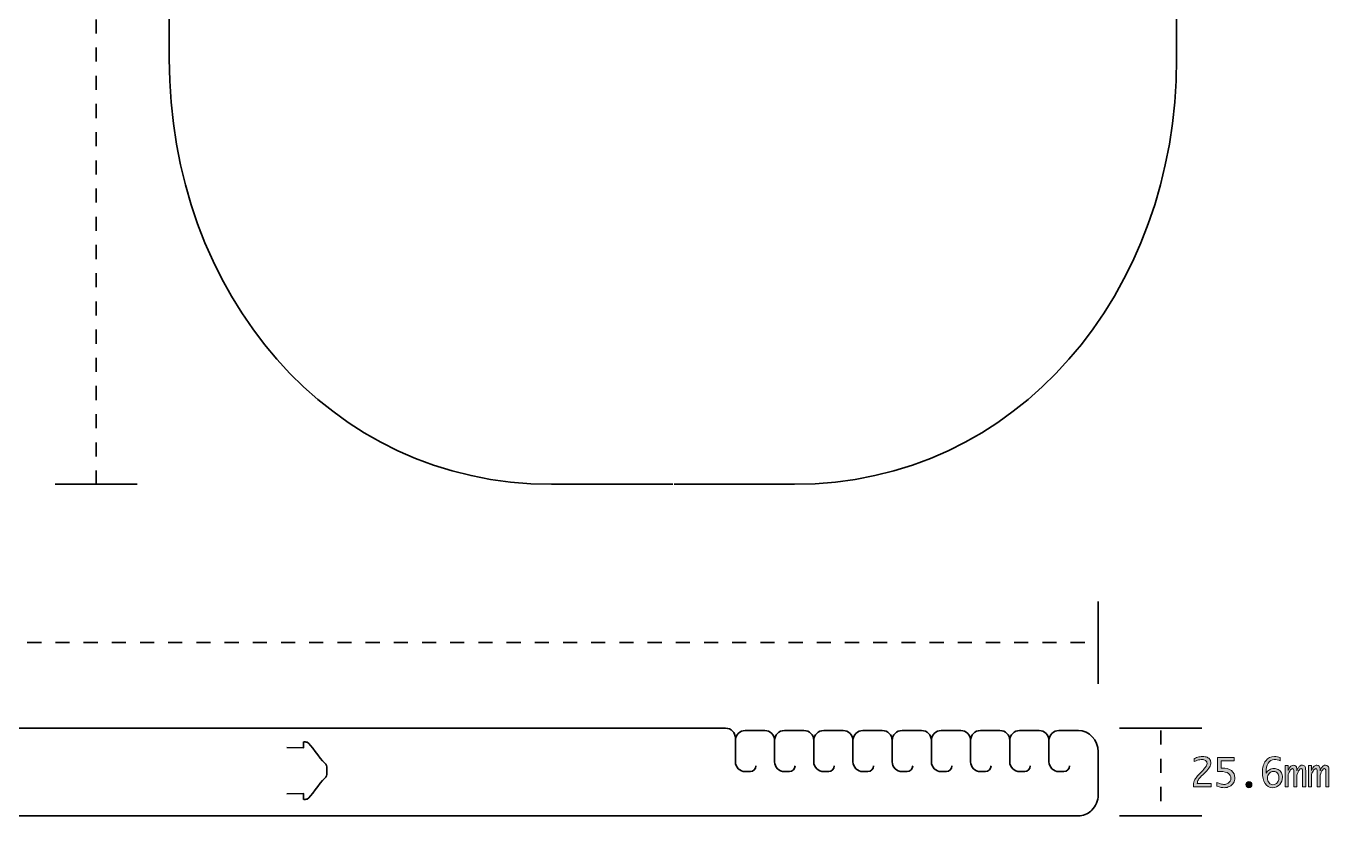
# Model space of a CAD drawing. Header units: inches. Extents: x 44 to 895, y -554 to -47.
# Drawn here: x 503.6 to 894.8, y -554.1 to -317 of the extents above; entities that cross this region are included whole.
import ezdxf

# ---------------------------------------------------------------- set-up
doc = ezdxf.new("R2010")
doc.units = ezdxf.units.IN
doc.header["$MEASUREMENT"] = 0
for name, pattern in [('AI-Linetype-2', [8.466667, 4.233333, -4.233333]), ('AI-Linetype-3', [8.466667, 4.233333, -4.233333]), ('AI-Linetype-4', [8.466667, 4.233333, -4.233333])]:
    doc.linetypes.add(name, pattern=pattern)
doc.layers.add('Layer 1', color=7, linetype='Continuous')

# ---------------------------------------------------------------- blocks, each defined once
blk = doc.blocks.new('block 11')
at = {"layer": 'Layer 1', "true_color": 0x009344}
h = blk.add_hatch(color=114, dxfattribs=at)
h.dxf.hatch_style = 2
edge = h.paths.add_edge_path()
edge.add_spline(control_points=[(859.47, -545.32), (859.47, -545.32), (854.14, -545.32), (854.14, -545.32), (854.14, -545.32), (854.14, -544.35), (854.14, -544.35), (854.14, -544.1), (854.19, -543.83), (854.29, -543.54), (854.39, -543.26), (854.59, -542.94), (854.88, -542.58), (855.16, -542.22), (855.47, -541.88), (855.79, -541.55), (855.79, -541.55), (856.39, -540.94), (856.39, -540.94), (856.51, -540.81), (856.78, -540.52), (857.18, -540.07), (857.59, -539.61), (857.86, -539.27), (857.99, -539.02), (858.12, -538.78), (858.19, -538.54), (858.19, -538.31), (858.19, -537.93), (858.04, -537.64), (857.74, -537.43), (857.43, -537.22), (857.09, -537.12), (856.71, -537.12), (856.5, -537.12), (856.26, -537.14), (855.99, -537.19), (855.72, -537.24), (855.49, -537.3), (855.29, -537.37), (855.09, -537.43), (854.76, -537.57), (854.31, -537.77), (854.31, -537.77), (854.31, -536.84), (854.31, -536.84), (854.79, -536.61), (855.27, -536.45), (855.75, -536.37), (856.23, -536.28), (856.62, -536.24), (856.93, -536.24), (857.39, -536.24), (857.81, -536.31), (858.2, -536.46), (858.58, -536.61), (858.87, -536.85), (859.06, -537.16), (859.24, -537.47), (859.34, -537.81), (859.34, -538.17), (859.34, -538.56), (859.22, -538.97), (858.97, -539.39), (858.73, -539.8), (858.28, -540.34), (857.61, -541), (857.61, -541), (856.97, -541.64), (856.97, -541.64), (856.97, -541.64), (856.42, -542.17), (856.42, -542.17), (856.08, -542.52), (855.8, -542.86), (855.59, -543.18), (855.37, -543.51), (855.26, -543.9), (855.23, -544.35), (855.23, -544.35), (859.47, -544.35), (859.47, -544.35), (859.47, -544.35), (859.47, -545.32), (859.47, -545.32)], knot_values=[0, 0, 0, 0, 1, 1, 1, 2, 2, 2, 3, 3, 3, 4, 4, 4, 5, 5, 5, 6, 6, 6, 7, 7, 7, 8, 8, 8, 9, 9, 9, 10, 10, 10, 11, 11, 11, 12, 12, 12, 13, 13, 13, 14, 14, 14, 15, 15, 15, 16, 16, 16, 17, 17, 17, 18, 18, 18, 19, 19, 19, 20, 20, 20, 21, 21, 21, 22, 22, 22, 23, 23, 23, 24, 24, 24, 25, 25, 25, 26, 26, 26, 27, 27, 27, 28, 28, 28, 28], degree=3, periodic=1)
h = blk.add_hatch(color=114, dxfattribs=at)
h.dxf.hatch_style = 2
edge = h.paths.add_edge_path()
edge.add_spline(control_points=[(861.34, -540.74), (861.34, -540.74), (861.34, -536.5), (861.34, -536.5), (861.34, -536.5), (866.28, -536.5), (866.28, -536.5), (866.28, -536.5), (866.28, -537.52), (866.28, -537.52), (866.28, -537.52), (862.4, -537.52), (862.4, -537.52), (862.4, -537.52), (862.4, -539.68), (862.4, -539.68), (862.4, -539.68), (862.58, -539.68), (862.58, -539.68), (863.85, -539.68), (864.83, -539.94), (865.51, -540.47), (866.2, -541), (866.54, -541.72), (866.54, -542.61), (866.54, -543.18), (866.4, -543.69), (866.13, -544.14), (865.85, -544.59), (865.46, -544.95), (864.96, -545.2), (864.45, -545.46), (863.92, -545.59), (863.35, -545.59), (862.78, -545.59), (862.05, -545.45), (861.17, -545.17), (861.17, -545.17), (861.17, -544.02), (861.17, -544.02), (861.49, -544.19), (861.85, -544.34), (862.25, -544.45), (862.64, -544.56), (863.01, -544.62), (863.35, -544.62), (863.69, -544.62), (864.02, -544.53), (864.34, -544.37), (864.66, -544.21), (864.91, -543.97), (865.09, -543.66), (865.27, -543.35), (865.35, -543.03), (865.35, -542.7), (865.35, -542.15), (865.11, -541.69), (864.62, -541.31), (864.14, -540.93), (863.27, -540.74), (862.03, -540.74), (862.03, -540.74), (861.34, -540.74), (861.34, -540.74)], knot_values=[0, 0, 0, 0, 1, 1, 1, 2, 2, 2, 3, 3, 3, 4, 4, 4, 5, 5, 5, 6, 6, 6, 7, 7, 7, 8, 8, 8, 9, 9, 9, 10, 10, 10, 11, 11, 11, 12, 12, 12, 13, 13, 13, 14, 14, 14, 15, 15, 15, 16, 16, 16, 17, 17, 17, 18, 18, 18, 19, 19, 19, 20, 20, 20, 21, 21, 21, 21], degree=3, periodic=1)
h = blk.add_hatch(color=114, dxfattribs=at)
h.dxf.hatch_style = 2
edge = h.paths.add_edge_path()
edge.add_spline(control_points=[(875.9, -541.18), (876.17, -540.78), (876.51, -540.45), (876.92, -540.19), (877.32, -539.94), (877.76, -539.81), (878.25, -539.81), (878.71, -539.81), (879.14, -539.92), (879.55, -540.14), (879.96, -540.37), (880.28, -540.68), (880.49, -541.08), (880.71, -541.48), (880.82, -541.94), (880.82, -542.47), (880.82, -543.31), (880.55, -544.04), (880.01, -544.66), (879.48, -545.28), (878.77, -545.59), (877.9, -545.59), (876.86, -545.59), (876.1, -545.16), (875.59, -544.29), (875.08, -543.43), (874.82, -542.34), (874.82, -541.01), (874.82, -539.54), (875.15, -538.38), (875.79, -537.52), (876.44, -536.67), (877.32, -536.24), (878.42, -536.24), (879.02, -536.24), (879.6, -536.33), (880.16, -536.5), (880.16, -536.5), (880.16, -537.57), (880.16, -537.57), (879.53, -537.27), (878.94, -537.12), (878.38, -537.12), (877.59, -537.12), (876.98, -537.48), (876.55, -538.21), (876.12, -538.93), (875.9, -539.85), (875.9, -540.96), (875.9, -540.96), (875.9, -541.18), (875.9, -541.18)], knot_values=[0, 0, 0, 0, 1, 1, 1, 2, 2, 2, 3, 3, 3, 4, 4, 4, 5, 5, 5, 6, 6, 6, 7, 7, 7, 8, 8, 8, 9, 9, 9, 10, 10, 10, 11, 11, 11, 12, 12, 12, 13, 13, 13, 14, 14, 14, 15, 15, 15, 16, 16, 16, 17, 17, 17, 17], degree=3, periodic=1)
edge = h.paths.add_edge_path()
edge.add_spline(control_points=[(877.98, -544.71), (878.26, -544.71), (878.55, -544.62), (878.83, -544.45), (879.12, -544.29), (879.35, -544.03), (879.51, -543.67), (879.68, -543.32), (879.76, -542.94), (879.76, -542.53), (879.76, -541.99), (879.62, -541.55), (879.34, -541.21), (879.06, -540.86), (878.67, -540.69), (878.15, -540.69), (877.62, -540.69), (877.18, -540.89), (876.84, -541.29), (876.49, -541.69), (876.32, -542.17), (876.32, -542.75), (876.32, -543.32), (876.49, -543.79), (876.82, -544.16), (877.16, -544.52), (877.54, -544.71), (877.98, -544.71)], knot_values=[0, 0, 0, 0, 1, 1, 1, 2, 2, 2, 3, 3, 3, 4, 4, 4, 5, 5, 5, 6, 6, 6, 7, 7, 7, 8, 8, 8, 9, 9, 9, 9], degree=3, periodic=1)
h = blk.add_hatch(color=114, dxfattribs=at)
h.dxf.hatch_style = 2
edge = h.paths.add_edge_path()
edge.add_spline(control_points=[(881.63, -545.32), (881.63, -545.32), (881.63, -538.97), (881.63, -538.97), (881.63, -538.97), (882.56, -538.97), (882.56, -538.97), (882.56, -538.97), (882.56, -540.43), (882.56, -540.43), (882.85, -539.81), (883.12, -539.38), (883.37, -539.15), (883.62, -538.91), (883.88, -538.8), (884.13, -538.8), (884.44, -538.8), (884.69, -538.92), (884.88, -539.16), (885.06, -539.4), (885.16, -539.74), (885.16, -540.18), (885.16, -540.18), (885.16, -540.52), (885.16, -540.52), (885.28, -540.14), (885.43, -539.82), (885.61, -539.58), (885.79, -539.34), (885.97, -539.15), (886.16, -539.01), (886.35, -538.87), (886.57, -538.8), (886.81, -538.8), (887.08, -538.8), (887.32, -538.91), (887.51, -539.14), (887.7, -539.37), (887.8, -539.83), (887.8, -540.52), (887.8, -540.52), (887.8, -545.32), (887.8, -545.32), (887.8, -545.32), (886.87, -545.32), (886.87, -545.32), (886.87, -545.32), (886.87, -540.98), (886.87, -540.98), (886.87, -540.63), (886.86, -540.38), (886.84, -540.25), (886.82, -540.12), (886.77, -540.02), (886.7, -539.96), (886.64, -539.89), (886.56, -539.85), (886.48, -539.85), (886.28, -539.85), (886.07, -540), (885.85, -540.31), (885.62, -540.61), (885.39, -541.11), (885.16, -541.8), (885.16, -541.8), (885.16, -545.32), (885.16, -545.32), (885.16, -545.32), (884.28, -545.32), (884.28, -545.32), (884.28, -545.32), (884.28, -540.99), (884.28, -540.99), (884.28, -540.43), (884.22, -540.1), (884.11, -540), (884, -539.9), (883.9, -539.85), (883.82, -539.85), (883.62, -539.85), (883.41, -540.02), (883.19, -540.36), (882.97, -540.7), (882.76, -541.13), (882.56, -541.65), (882.56, -541.65), (882.56, -545.32), (882.56, -545.32), (882.56, -545.32), (881.63, -545.32), (881.63, -545.32)], knot_values=[0, 0, 0, 0, 1, 1, 1, 2, 2, 2, 3, 3, 3, 4, 4, 4, 5, 5, 5, 6, 6, 6, 7, 7, 7, 8, 8, 8, 9, 9, 9, 10, 10, 10, 11, 11, 11, 12, 12, 12, 13, 13, 13, 14, 14, 14, 15, 15, 15, 16, 16, 16, 17, 17, 17, 18, 18, 18, 19, 19, 19, 20, 20, 20, 21, 21, 21, 22, 22, 22, 23, 23, 23, 24, 24, 24, 25, 25, 25, 26, 26, 26, 27, 27, 27, 28, 28, 28, 29, 29, 29, 30, 30, 30, 30], degree=3, periodic=1)
h = blk.add_hatch(color=114, dxfattribs=at)
h.dxf.hatch_style = 2
edge = h.paths.add_edge_path()
edge.add_spline(control_points=[(888.61, -545.32), (888.61, -545.32), (888.61, -538.97), (888.61, -538.97), (888.61, -538.97), (889.54, -538.97), (889.54, -538.97), (889.54, -538.97), (889.54, -540.43), (889.54, -540.43), (889.83, -539.81), (890.1, -539.38), (890.35, -539.15), (890.61, -538.91), (890.86, -538.8), (891.12, -538.8), (891.43, -538.8), (891.67, -538.92), (891.86, -539.16), (892.05, -539.4), (892.14, -539.74), (892.14, -540.18), (892.14, -540.18), (892.14, -540.52), (892.14, -540.52), (892.27, -540.14), (892.42, -539.82), (892.59, -539.58), (892.77, -539.34), (892.95, -539.15), (893.14, -539.01), (893.33, -538.87), (893.55, -538.8), (893.8, -538.8), (894.07, -538.8), (894.3, -538.91), (894.49, -539.14), (894.69, -539.37), (894.78, -539.83), (894.78, -540.52), (894.78, -540.52), (894.78, -545.32), (894.78, -545.32), (894.78, -545.32), (893.86, -545.32), (893.86, -545.32), (893.86, -545.32), (893.86, -540.98), (893.86, -540.98), (893.86, -540.63), (893.85, -540.38), (893.82, -540.25), (893.8, -540.12), (893.76, -540.02), (893.69, -539.96), (893.62, -539.89), (893.55, -539.85), (893.47, -539.85), (893.27, -539.85), (893.06, -540), (892.83, -540.31), (892.61, -540.61), (892.38, -541.11), (892.14, -541.8), (892.14, -541.8), (892.14, -545.32), (892.14, -545.32), (892.14, -545.32), (891.26, -545.32), (891.26, -545.32), (891.26, -545.32), (891.26, -540.99), (891.26, -540.99), (891.26, -540.43), (891.21, -540.1), (891.1, -540), (890.99, -539.9), (890.89, -539.85), (890.8, -539.85), (890.61, -539.85), (890.4, -540.02), (890.17, -540.36), (889.95, -540.7), (889.74, -541.13), (889.54, -541.65), (889.54, -541.65), (889.54, -545.32), (889.54, -545.32), (889.54, -545.32), (888.61, -545.32), (888.61, -545.32)], knot_values=[0, 0, 0, 0, 1, 1, 1, 2, 2, 2, 3, 3, 3, 4, 4, 4, 5, 5, 5, 6, 6, 6, 7, 7, 7, 8, 8, 8, 9, 9, 9, 10, 10, 10, 11, 11, 11, 12, 12, 12, 13, 13, 13, 14, 14, 14, 15, 15, 15, 16, 16, 16, 17, 17, 17, 18, 18, 18, 19, 19, 19, 20, 20, 20, 21, 21, 21, 22, 22, 22, 23, 23, 23, 24, 24, 24, 25, 25, 25, 26, 26, 26, 27, 27, 27, 28, 28, 28, 29, 29, 29, 30, 30, 30, 30], degree=3, periodic=1)
h = blk.add_hatch(color=114, dxfattribs=at)
h.dxf.hatch_style = 2
edge = h.paths.add_edge_path()
edge.add_spline(control_points=[(870.75, -545.59), (870.49, -545.59), (870.28, -545.5), (870.09, -545.31), (869.91, -545.13), (869.82, -544.91), (869.82, -544.66), (869.82, -544.4), (869.91, -544.18), (870.1, -544), (870.28, -543.82), (870.5, -543.73), (870.75, -543.73), (871, -543.73), (871.21, -543.82), (871.4, -544), (871.58, -544.18), (871.67, -544.4), (871.67, -544.66), (871.67, -544.91), (871.58, -545.13), (871.4, -545.31), (871.22, -545.5), (871, -545.59), (870.75, -545.59)], knot_values=[0, 0, 0, 0, 1, 1, 1, 2, 2, 2, 3, 3, 3, 4, 4, 4, 5, 5, 5, 6, 6, 6, 7, 7, 7, 8, 8, 8, 8], degree=3, periodic=1)
at = {"layer": 'Layer 1', "lineweight": 0}
for points, knots in [([(859.47, -545.32), (859.47, -545.32), (854.14, -545.32), (854.14, -545.32), (854.14, -545.32), (854.14, -544.35), (854.14, -544.35), (854.14, -544.1), (854.19, -543.83), (854.29, -543.54), (854.39, -543.26), (854.59, -542.94), (854.88, -542.58), (855.16, -542.22), (855.47, -541.88), (855.79, -541.55), (855.79, -541.55), (856.39, -540.94), (856.39, -540.94), (856.51, -540.81), (856.78, -540.52), (857.18, -540.07), (857.59, -539.61), (857.86, -539.27), (857.99, -539.02), (858.12, -538.78), (858.19, -538.54), (858.19, -538.31), (858.19, -537.93), (858.04, -537.64), (857.74, -537.43), (857.43, -537.22), (857.09, -537.12), (856.71, -537.12), (856.5, -537.12), (856.26, -537.14), (855.99, -537.19), (855.72, -537.24), (855.49, -537.3), (855.29, -537.37), (855.09, -537.43), (854.76, -537.57), (854.31, -537.77), (854.31, -537.77), (854.31, -536.84), (854.31, -536.84), (854.79, -536.61), (855.27, -536.45), (855.75, -536.37), (856.23, -536.28), (856.62, -536.24), (856.93, -536.24), (857.39, -536.24), (857.81, -536.31), (858.2, -536.46), (858.58, -536.61), (858.87, -536.85), (859.06, -537.16), (859.24, -537.47), (859.34, -537.81), (859.34, -538.17), (859.34, -538.56), (859.22, -538.97), (858.97, -539.39), (858.73, -539.8), (858.28, -540.34), (857.61, -541), (857.61, -541), (856.97, -541.64), (856.97, -541.64), (856.97, -541.64), (856.42, -542.17), (856.42, -542.17), (856.08, -542.52), (855.8, -542.86), (855.59, -543.18), (855.37, -543.51), (855.26, -543.9), (855.23, -544.35), (855.23, -544.35), (859.47, -544.35), (859.47, -544.35), (859.47, -544.35), (859.47, -545.32), (859.47, -545.32)], [0, 0, 0, 0, 1, 1, 1, 2, 2, 2, 3, 3, 3, 4, 4, 4, 5, 5, 5, 6, 6, 6, 7, 7, 7, 8, 8, 8, 9, 9, 9, 10, 10, 10, 11, 11, 11, 12, 12, 12, 13, 13, 13, 14, 14, 14, 15, 15, 15, 16, 16, 16, 17, 17, 17, 18, 18, 18, 19, 19, 19, 20, 20, 20, 21, 21, 21, 22, 22, 22, 23, 23, 23, 24, 24, 24, 25, 25, 25, 26, 26, 26, 27, 27, 27, 28, 28, 28, 28]), ([(861.34, -540.74), (861.34, -540.74), (861.34, -536.5), (861.34, -536.5), (861.34, -536.5), (866.28, -536.5), (866.28, -536.5), (866.28, -536.5), (866.28, -537.52), (866.28, -537.52), (866.28, -537.52), (862.4, -537.52), (862.4, -537.52), (862.4, -537.52), (862.4, -539.68), (862.4, -539.68), (862.4, -539.68), (862.58, -539.68), (862.58, -539.68), (863.85, -539.68), (864.83, -539.94), (865.51, -540.47), (866.2, -541), (866.54, -541.72), (866.54, -542.61), (866.54, -543.18), (866.4, -543.69), (866.13, -544.14), (865.85, -544.59), (865.46, -544.95), (864.96, -545.2), (864.45, -545.46), (863.92, -545.59), (863.35, -545.59), (862.78, -545.59), (862.05, -545.45), (861.17, -545.17), (861.17, -545.17), (861.17, -544.02), (861.17, -544.02), (861.49, -544.19), (861.85, -544.34), (862.25, -544.45), (862.64, -544.56), (863.01, -544.62), (863.35, -544.62), (863.69, -544.62), (864.02, -544.53), (864.34, -544.37), (864.66, -544.21), (864.91, -543.97), (865.09, -543.66), (865.27, -543.35), (865.35, -543.03), (865.35, -542.7), (865.35, -542.15), (865.11, -541.69), (864.62, -541.31), (864.14, -540.93), (863.27, -540.74), (862.03, -540.74), (862.03, -540.74), (861.34, -540.74), (861.34, -540.74)], [0, 0, 0, 0, 1, 1, 1, 2, 2, 2, 3, 3, 3, 4, 4, 4, 5, 5, 5, 6, 6, 6, 7, 7, 7, 8, 8, 8, 9, 9, 9, 10, 10, 10, 11, 11, 11, 12, 12, 12, 13, 13, 13, 14, 14, 14, 15, 15, 15, 16, 16, 16, 17, 17, 17, 18, 18, 18, 19, 19, 19, 20, 20, 20, 21, 21, 21, 21]), ([(875.9, -541.18), (876.17, -540.78), (876.51, -540.45), (876.92, -540.19), (877.32, -539.94), (877.76, -539.81), (878.25, -539.81), (878.71, -539.81), (879.14, -539.92), (879.55, -540.14), (879.96, -540.37), (880.28, -540.68), (880.49, -541.08), (880.71, -541.48), (880.82, -541.94), (880.82, -542.47), (880.82, -543.31), (880.55, -544.04), (880.01, -544.66), (879.48, -545.28), (878.77, -545.59), (877.9, -545.59), (876.86, -545.59), (876.1, -545.16), (875.59, -544.29), (875.08, -543.43), (874.82, -542.34), (874.82, -541.01), (874.82, -539.54), (875.15, -538.38), (875.79, -537.52), (876.44, -536.67), (877.32, -536.24), (878.42, -536.24), (879.02, -536.24), (879.6, -536.33), (880.16, -536.5), (880.16, -536.5), (880.16, -537.57), (880.16, -537.57), (879.53, -537.27), (878.94, -537.12), (878.38, -537.12), (877.59, -537.12), (876.98, -537.48), (876.55, -538.21), (876.12, -538.93), (875.9, -539.85), (875.9, -540.96), (875.9, -540.96), (875.9, -541.18), (875.9, -541.18)], [0, 0, 0, 0, 1, 1, 1, 2, 2, 2, 3, 3, 3, 4, 4, 4, 5, 5, 5, 6, 6, 6, 7, 7, 7, 8, 8, 8, 9, 9, 9, 10, 10, 10, 11, 11, 11, 12, 12, 12, 13, 13, 13, 14, 14, 14, 15, 15, 15, 16, 16, 16, 17, 17, 17, 17]), ([(881.63, -545.32), (881.63, -545.32), (881.63, -538.97), (881.63, -538.97), (881.63, -538.97), (882.56, -538.97), (882.56, -538.97), (882.56, -538.97), (882.56, -540.43), (882.56, -540.43), (882.85, -539.81), (883.12, -539.38), (883.37, -539.15), (883.62, -538.91), (883.88, -538.8), (884.13, -538.8), (884.44, -538.8), (884.69, -538.92), (884.88, -539.16), (885.06, -539.4), (885.16, -539.74), (885.16, -540.18), (885.16, -540.18), (885.16, -540.52), (885.16, -540.52), (885.28, -540.14), (885.43, -539.82), (885.61, -539.58), (885.79, -539.34), (885.97, -539.15), (886.16, -539.01), (886.35, -538.87), (886.57, -538.8), (886.81, -538.8), (887.08, -538.8), (887.32, -538.91), (887.51, -539.14), (887.7, -539.37), (887.8, -539.83), (887.8, -540.52), (887.8, -540.52), (887.8, -545.32), (887.8, -545.32), (887.8, -545.32), (886.87, -545.32), (886.87, -545.32), (886.87, -545.32), (886.87, -540.98), (886.87, -540.98), (886.87, -540.63), (886.86, -540.38), (886.84, -540.25), (886.82, -540.12), (886.77, -540.02), (886.7, -539.96), (886.64, -539.89), (886.56, -539.85), (886.48, -539.85), (886.28, -539.85), (886.07, -540), (885.85, -540.31), (885.62, -540.61), (885.39, -541.11), (885.16, -541.8), (885.16, -541.8), (885.16, -545.32), (885.16, -545.32), (885.16, -545.32), (884.28, -545.32), (884.28, -545.32), (884.28, -545.32), (884.28, -540.99), (884.28, -540.99), (884.28, -540.43), (884.22, -540.1), (884.11, -540), (884, -539.9), (883.9, -539.85), (883.82, -539.85), (883.62, -539.85), (883.41, -540.02), (883.19, -540.36), (882.97, -540.7), (882.76, -541.13), (882.56, -541.65), (882.56, -541.65), (882.56, -545.32), (882.56, -545.32), (882.56, -545.32), (881.63, -545.32), (881.63, -545.32)], [0, 0, 0, 0, 1, 1, 1, 2, 2, 2, 3, 3, 3, 4, 4, 4, 5, 5, 5, 6, 6, 6, 7, 7, 7, 8, 8, 8, 9, 9, 9, 10, 10, 10, 11, 11, 11, 12, 12, 12, 13, 13, 13, 14, 14, 14, 15, 15, 15, 16, 16, 16, 17, 17, 17, 18, 18, 18, 19, 19, 19, 20, 20, 20, 21, 21, 21, 22, 22, 22, 23, 23, 23, 24, 24, 24, 25, 25, 25, 26, 26, 26, 27, 27, 27, 28, 28, 28, 29, 29, 29, 30, 30, 30, 30]), ([(888.61, -545.32), (888.61, -545.32), (888.61, -538.97), (888.61, -538.97), (888.61, -538.97), (889.54, -538.97), (889.54, -538.97), (889.54, -538.97), (889.54, -540.43), (889.54, -540.43), (889.83, -539.81), (890.1, -539.38), (890.35, -539.15), (890.61, -538.91), (890.86, -538.8), (891.12, -538.8), (891.43, -538.8), (891.67, -538.92), (891.86, -539.16), (892.05, -539.4), (892.14, -539.74), (892.14, -540.18), (892.14, -540.18), (892.14, -540.52), (892.14, -540.52), (892.27, -540.14), (892.42, -539.82), (892.59, -539.58), (892.77, -539.34), (892.95, -539.15), (893.14, -539.01), (893.33, -538.87), (893.55, -538.8), (893.8, -538.8), (894.07, -538.8), (894.3, -538.91), (894.49, -539.14), (894.69, -539.37), (894.78, -539.83), (894.78, -540.52), (894.78, -540.52), (894.78, -545.32), (894.78, -545.32), (894.78, -545.32), (893.86, -545.32), (893.86, -545.32), (893.86, -545.32), (893.86, -540.98), (893.86, -540.98), (893.86, -540.63), (893.85, -540.38), (893.82, -540.25), (893.8, -540.12), (893.76, -540.02), (893.69, -539.96), (893.62, -539.89), (893.55, -539.85), (893.47, -539.85), (893.27, -539.85), (893.06, -540), (892.83, -540.31), (892.61, -540.61), (892.38, -541.11), (892.14, -541.8), (892.14, -541.8), (892.14, -545.32), (892.14, -545.32), (892.14, -545.32), (891.26, -545.32), (891.26, -545.32), (891.26, -545.32), (891.26, -540.99), (891.26, -540.99), (891.26, -540.43), (891.21, -540.1), (891.1, -540), (890.99, -539.9), (890.89, -539.85), (890.8, -539.85), (890.61, -539.85), (890.4, -540.02), (890.17, -540.36), (889.95, -540.7), (889.74, -541.13), (889.54, -541.65), (889.54, -541.65), (889.54, -545.32), (889.54, -545.32), (889.54, -545.32), (888.61, -545.32), (888.61, -545.32)], [0, 0, 0, 0, 1, 1, 1, 2, 2, 2, 3, 3, 3, 4, 4, 4, 5, 5, 5, 6, 6, 6, 7, 7, 7, 8, 8, 8, 9, 9, 9, 10, 10, 10, 11, 11, 11, 12, 12, 12, 13, 13, 13, 14, 14, 14, 15, 15, 15, 16, 16, 16, 17, 17, 17, 18, 18, 18, 19, 19, 19, 20, 20, 20, 21, 21, 21, 22, 22, 22, 23, 23, 23, 24, 24, 24, 25, 25, 25, 26, 26, 26, 27, 27, 27, 28, 28, 28, 29, 29, 29, 30, 30, 30, 30]), ([(870.75, -545.59), (870.49, -545.59), (870.28, -545.5), (870.09, -545.31), (869.91, -545.13), (869.82, -544.91), (869.82, -544.66), (869.82, -544.4), (869.91, -544.18), (870.1, -544), (870.28, -543.82), (870.5, -543.73), (870.75, -543.73), (871, -543.73), (871.21, -543.82), (871.4, -544), (871.58, -544.18), (871.67, -544.4), (871.67, -544.66), (871.67, -544.91), (871.58, -545.13), (871.4, -545.31), (871.22, -545.5), (871, -545.59), (870.75, -545.59)], [0, 0, 0, 0, 1, 1, 1, 2, 2, 2, 3, 3, 3, 4, 4, 4, 5, 5, 5, 6, 6, 6, 7, 7, 7, 8, 8, 8, 8]), ([(877.98, -544.71), (878.26, -544.71), (878.55, -544.62), (878.83, -544.45), (879.12, -544.29), (879.35, -544.03), (879.51, -543.67), (879.68, -543.32), (879.76, -542.94), (879.76, -542.53), (879.76, -541.99), (879.62, -541.55), (879.34, -541.21), (879.06, -540.86), (878.67, -540.69), (878.15, -540.69), (877.62, -540.69), (877.18, -540.89), (876.84, -541.29), (876.49, -541.69), (876.32, -542.17), (876.32, -542.75), (876.32, -543.32), (876.49, -543.79), (876.82, -544.16), (877.16, -544.52), (877.54, -544.71), (877.98, -544.71)], [0, 0, 0, 0, 1, 1, 1, 2, 2, 2, 3, 3, 3, 4, 4, 4, 5, 5, 5, 6, 6, 6, 7, 7, 7, 8, 8, 8, 9, 9, 9, 9])]:
    blk.add_open_spline(points, degree=3, knots=knots, dxfattribs=at)

msp = doc.modelspace()

# ---------------------------------------------------------------- linework, layer by layer
at = {"layer": 'Layer 1', "color": 114, "linetype": 'AI-Linetype-2', "lineweight": 35, "true_color": 0x009344}
msp.add_lwpolyline([(524.65, -120.2), (524.65, -454.51)], dxfattribs=at)
at = {"layer": 'Layer 1', "color": 114, "lineweight": 35, "true_color": 0x009344}
for points in [[(512.3, -454.51), (536.99, -454.51)], [(825.48, -514.39), (825.48, -489.7)], [(831.93, -527.72), (856.62, -527.72)], [(831.93, -554.07), (856.62, -554.07)]]:
    msp.add_lwpolyline(points, dxfattribs=at)
at = {"layer": 'Layer 1', "color": 114, "linetype": 'AI-Linetype-3', "lineweight": 35, "true_color": 0x009344}
msp.add_lwpolyline([(131.41, -502.05), (825.48, -502.05)], dxfattribs=at)
at = {"layer": 'Layer 1', "color": 114, "linetype": 'AI-Linetype-4', "lineweight": 35, "true_color": 0x009344}
msp.add_lwpolyline([(844.27, -528.42), (844.27, -554.07)], dxfattribs=at)
at = {"layer": 'Layer 1', "color": 179, "lineweight": 35, "true_color": 0x231f20}
for points, knots in [([(697.77, -454.51), (697.77, -454.51), (661.32, -454.51), (661.32, -454.51), (594.52, -454.51), (546.57, -396.96), (546.57, -326.82), (546.57, -326.82), (546.41, -195.2), (546.41, -195.2), (546.41, -191.88), (549.58, -189.49), (552.77, -190.39), (561.71, -192.9), (569.77, -195.05), (579.53, -196.89)], [0, 0, 0, 0, 1, 1, 1, 2, 2, 2, 3, 3, 3, 4, 4, 4, 5, 5, 5, 5]), ([(698.16, -454.51), (698.16, -454.51), (734.31, -454.51), (734.31, -454.51), (801.11, -454.51), (849.06, -396.96), (849.06, -326.82), (849.06, -326.82), (849.22, -195.2), (849.22, -195.2), (849.22, -191.88), (846.05, -189.49), (842.86, -190.39), (833.92, -192.9), (825.86, -195.05), (816.1, -196.89)], [0, 0, 0, 0, 1, 1, 1, 2, 2, 2, 3, 3, 3, 4, 4, 4, 5, 5, 5, 5]), ([(140.02, -542.72), (140.02, -541.78), (140.78, -541.02), (141.72, -541.02), (141.72, -541.02), (143.2, -541.02), (143.2, -541.02), (144.84, -541.02), (146.16, -542.35), (146.16, -543.98), (146.16, -543.98), (146.16, -551.1), (146.16, -551.1), (146.16, -552.74), (144.84, -553.36), (143.2, -553.36), (143.2, -553.36), (143.07, -553.36), (143.07, -553.36), (143.07, -553.36), (137.36, -553.36), (137.36, -553.36), (137.36, -553.36), (137.32, -553.35), (137.32, -553.35), (137.32, -553.35), (137.36, -553.35), (137.36, -553.35), (134.08, -553.35), (131.41, -550.51), (131.41, -547), (131.41, -547), (131.41, -534.07), (131.41, -534.07), (131.41, -532.25), (132.13, -530.61), (133.29, -529.45), (133.29, -529.45), (133.5, -529.24), (133.5, -529.24), (134.53, -528.34), (135.92, -527.72), (137.36, -527.72), (137.36, -527.72), (713.61, -527.72), (713.61, -527.72), (715.24, -527.72), (716.57, -529.05), (716.57, -530.69)], [0, 0, 0, 0, 1, 1, 1, 2, 2, 2, 3, 3, 3, 4, 4, 4, 5, 5, 5, 6, 6, 6, 7, 7, 7, 8, 8, 8, 9, 9, 9, 10, 10, 10, 11, 11, 11, 12, 12, 12, 13, 13, 13, 14, 14, 14, 15, 15, 15, 16, 16, 16, 16]), ([(816.87, -539.07), (816.87, -540), (816.11, -540.77), (815.18, -540.77), (815.18, -540.77), (813.69, -540.77), (813.69, -540.77), (812.06, -540.77), (810.73, -539.44), (810.73, -537.8), (810.73, -537.8), (810.73, -531.39), (810.73, -531.39), (810.73, -529.75), (812.06, -528.42), (813.69, -528.42), (813.69, -528.42), (813.82, -528.42), (813.82, -528.42), (813.82, -528.42), (813.69, -528.42), (813.69, -528.42), (813.69, -528.42), (819.53, -528.42), (819.53, -528.42), (819.53, -528.42), (819.57, -528.43), (819.57, -528.43), (819.57, -528.43), (819.53, -528.43), (819.53, -528.43), (822.82, -528.43), (825.48, -531.27), (825.48, -534.78), (825.48, -534.78), (825.48, -534.77), (825.48, -534.77), (825.48, -534.77), (825.48, -547.71), (825.48, -547.71), (825.48, -549.53), (824.76, -551.17), (823.61, -552.33), (823.61, -552.33), (823.32, -552.61), (823.32, -552.61), (822.29, -553.52), (820.97, -554.06), (819.53, -554.06), (819.53, -554.06), (243.25, -554.07), (243.25, -554.07)], [0, 0, 0, 0, 1, 1, 1, 2, 2, 2, 3, 3, 3, 4, 4, 4, 5, 5, 5, 6, 6, 6, 7, 7, 7, 8, 8, 8, 9, 9, 9, 10, 10, 10, 11, 11, 11, 12, 12, 12, 13, 13, 13, 14, 14, 14, 15, 15, 15, 16, 16, 16, 17, 17, 17, 17]), ([(581.84, -533.54), (581.84, -533.54), (586.86, -533.64), (586.86, -533.64), (586.86, -533.64), (586.86, -531.88), (586.86, -531.88), (586.86, -531.67), (587.78, -531.87), (587.98, -531.96), (589.08, -532.41), (591.64, -536.72), (593.28, -538.25), (593.69, -538.63), (593.92, -539.16), (593.92, -539.71), (593.92, -539.71), (593.92, -541.24), (593.92, -541.24), (593.92, -541.8), (593.69, -542.33), (593.28, -542.71), (591.64, -544.23), (589.08, -548.55), (587.98, -549), (587.78, -549.08), (586.86, -549.29), (586.86, -549.07), (586.86, -549.07), (586.86, -547.31), (586.86, -547.31), (586.86, -547.31), (581.84, -547.42), (581.84, -547.42)], [0, 0, 0, 0, 1, 1, 1, 2, 2, 2, 3, 3, 3, 4, 4, 4, 5, 5, 5, 6, 6, 6, 7, 7, 7, 8, 8, 8, 9, 9, 9, 10, 10, 10, 11, 11, 11, 11]), ([(722.72, -539.07), (722.72, -540), (721.96, -540.77), (721.02, -540.77), (721.02, -540.77), (719.54, -540.77), (719.54, -540.77), (717.9, -540.77), (716.57, -539.44), (716.57, -537.8), (716.57, -537.8), (716.57, -531.39), (716.57, -531.39), (716.57, -529.75), (717.9, -528.42), (719.54, -528.42), (719.54, -528.42), (719.67, -528.42), (719.67, -528.42), (719.67, -528.42), (719.54, -528.42), (719.54, -528.42), (719.54, -528.42), (725.38, -528.42), (725.38, -528.42), (727.01, -528.42), (728.34, -529.75), (728.34, -531.39)], [0, 0, 0, 0, 1, 1, 1, 2, 2, 2, 3, 3, 3, 4, 4, 4, 5, 5, 5, 6, 6, 6, 7, 7, 7, 8, 8, 8, 9, 9, 9, 9]), ([(734.49, -539.07), (734.49, -540), (733.73, -540.77), (732.79, -540.77), (732.79, -540.77), (731.31, -540.77), (731.31, -540.77), (729.67, -540.77), (728.34, -539.44), (728.34, -537.8), (728.34, -537.8), (728.34, -531.39), (728.34, -531.39), (728.34, -529.75), (729.67, -528.42), (731.31, -528.42), (731.31, -528.42), (731.44, -528.42), (731.44, -528.42), (731.44, -528.42), (731.31, -528.42), (731.31, -528.42), (731.31, -528.42), (737.15, -528.42), (737.15, -528.42), (738.78, -528.42), (740.11, -529.75), (740.11, -531.39)], [0, 0, 0, 0, 1, 1, 1, 2, 2, 2, 3, 3, 3, 4, 4, 4, 5, 5, 5, 6, 6, 6, 7, 7, 7, 8, 8, 8, 9, 9, 9, 9]), ([(746.26, -539.07), (746.26, -540), (745.5, -540.77), (744.56, -540.77), (744.56, -540.77), (743.08, -540.77), (743.08, -540.77), (741.44, -540.77), (740.11, -539.44), (740.11, -537.8), (740.11, -537.8), (740.11, -531.39), (740.11, -531.39), (740.11, -529.75), (741.44, -528.42), (743.08, -528.42), (743.08, -528.42), (743.21, -528.42), (743.21, -528.42), (743.21, -528.42), (743.08, -528.42), (743.08, -528.42), (743.08, -528.42), (748.92, -528.42), (748.92, -528.42), (750.55, -528.42), (751.88, -529.75), (751.88, -531.39)], [0, 0, 0, 0, 1, 1, 1, 2, 2, 2, 3, 3, 3, 4, 4, 4, 5, 5, 5, 6, 6, 6, 7, 7, 7, 8, 8, 8, 9, 9, 9, 9]), ([(758.03, -539.07), (758.03, -540), (757.27, -540.77), (756.33, -540.77), (756.33, -540.77), (754.85, -540.77), (754.85, -540.77), (753.21, -540.77), (751.88, -539.44), (751.88, -537.8), (751.88, -537.8), (751.88, -531.39), (751.88, -531.39), (751.88, -529.75), (753.21, -528.42), (754.85, -528.42), (754.85, -528.42), (754.98, -528.42), (754.98, -528.42), (754.98, -528.42), (754.85, -528.42), (754.85, -528.42), (754.85, -528.42), (760.68, -528.42), (760.68, -528.42), (762.32, -528.42), (763.65, -529.75), (763.65, -531.39)], [0, 0, 0, 0, 1, 1, 1, 2, 2, 2, 3, 3, 3, 4, 4, 4, 5, 5, 5, 6, 6, 6, 7, 7, 7, 8, 8, 8, 9, 9, 9, 9]), ([(769.8, -539.07), (769.8, -540), (769.04, -540.77), (768.1, -540.77), (768.1, -540.77), (766.62, -540.77), (766.62, -540.77), (764.98, -540.77), (763.65, -539.44), (763.65, -537.8), (763.65, -537.8), (763.65, -531.39), (763.65, -531.39), (763.65, -529.75), (764.98, -528.42), (766.62, -528.42), (766.62, -528.42), (766.74, -528.42), (766.74, -528.42), (766.74, -528.42), (766.62, -528.42), (766.62, -528.42), (766.62, -528.42), (772.45, -528.42), (772.45, -528.42), (774.09, -528.42), (775.42, -529.75), (775.42, -531.39)], [0, 0, 0, 0, 1, 1, 1, 2, 2, 2, 3, 3, 3, 4, 4, 4, 5, 5, 5, 6, 6, 6, 7, 7, 7, 8, 8, 8, 9, 9, 9, 9]), ([(781.57, -539.07), (781.57, -540), (780.81, -540.77), (779.87, -540.77), (779.87, -540.77), (778.38, -540.77), (778.38, -540.77), (776.75, -540.77), (775.42, -539.44), (775.42, -537.8), (775.42, -537.8), (775.42, -531.39), (775.42, -531.39), (775.42, -529.75), (776.75, -528.42), (778.38, -528.42), (778.38, -528.42), (778.51, -528.42), (778.51, -528.42), (778.51, -528.42), (778.38, -528.42), (778.38, -528.42), (778.38, -528.42), (784.22, -528.42), (784.22, -528.42), (785.86, -528.42), (787.19, -529.75), (787.19, -531.39)], [0, 0, 0, 0, 1, 1, 1, 2, 2, 2, 3, 3, 3, 4, 4, 4, 5, 5, 5, 6, 6, 6, 7, 7, 7, 8, 8, 8, 9, 9, 9, 9]), ([(793.34, -539.07), (793.34, -540), (792.57, -540.77), (791.64, -540.77), (791.64, -540.77), (790.15, -540.77), (790.15, -540.77), (788.52, -540.77), (787.19, -539.44), (787.19, -537.8), (787.19, -537.8), (787.19, -531.39), (787.19, -531.39), (787.19, -529.75), (788.52, -528.42), (790.15, -528.42), (790.15, -528.42), (790.28, -528.42), (790.28, -528.42), (790.28, -528.42), (790.15, -528.42), (790.15, -528.42), (790.15, -528.42), (795.99, -528.42), (795.99, -528.42), (797.63, -528.42), (798.96, -529.75), (798.96, -531.39)], [0, 0, 0, 0, 1, 1, 1, 2, 2, 2, 3, 3, 3, 4, 4, 4, 5, 5, 5, 6, 6, 6, 7, 7, 7, 8, 8, 8, 9, 9, 9, 9]), ([(805.1, -539.07), (805.1, -540), (804.34, -540.77), (803.41, -540.77), (803.41, -540.77), (801.92, -540.77), (801.92, -540.77), (800.29, -540.77), (798.96, -539.44), (798.96, -537.8), (798.96, -537.8), (798.96, -531.39), (798.96, -531.39), (798.96, -529.75), (800.29, -528.42), (801.92, -528.42), (801.92, -528.42), (802.05, -528.42), (802.05, -528.42), (802.05, -528.42), (801.92, -528.42), (801.92, -528.42), (801.92, -528.42), (807.76, -528.42), (807.76, -528.42), (809.4, -528.42), (810.73, -529.75), (810.73, -531.39)], [0, 0, 0, 0, 1, 1, 1, 2, 2, 2, 3, 3, 3, 4, 4, 4, 5, 5, 5, 6, 6, 6, 7, 7, 7, 8, 8, 8, 9, 9, 9, 9])]:
    msp.add_open_spline(points, degree=3, knots=knots, dxfattribs=at)

# ---------------------------------------------------------------- block references
at = {"layer": 'Layer 1'}
msp.add_blockref('block 11', (0, 0), dxfattribs=at)

doc.saveas('drawing.dxf')
